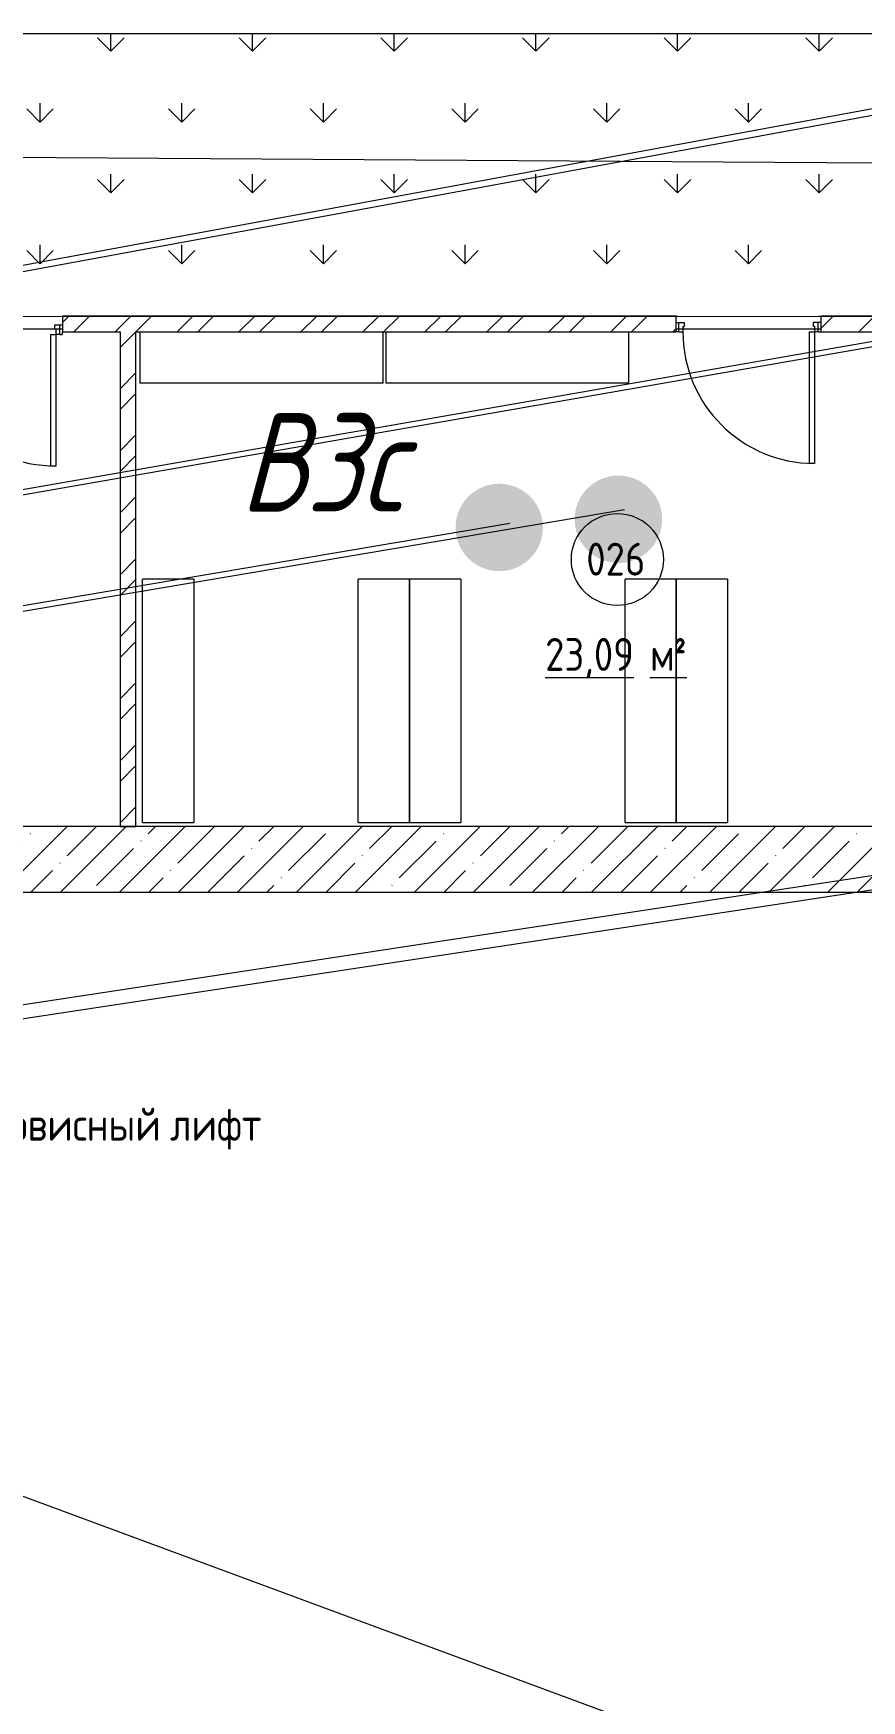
# Model space of a CAD drawing. Header units: millimetres. Extents: x -515342 to 330399, y -224905 to 507333.
# Drawn here: x -310974 to -304673, y -188948 to -176269 of the extents above; entities that cross this region are included whole.
import ezdxf

# ---------------------------------------------------------------- set-up
doc = ezdxf.new("R2010")
doc.units = ezdxf.units.MM
doc.linetypes.add('ASVP_Невидимые', pattern=[5, 3, -2])
doc.layers.get('0').update_dxf_attribs({"lineweight": 0})
for name, color, linetype, lineweight in [('Аннотация', 7, 'Continuous', 0), ('Двери', 7, 'Continuous', 0), ('Марки помещений', 7, 'Continuous', 0), ('Мебель', 7, 'Continuous', 0), ('Ответы', 4, 'Continuous', 0), ('Перекрытие', 7, 'Continuous', 0), ('Стены внутренние', 7, 'Continuous', 0), ('Стены несущие', 7, 'Continuous', 0), ('Стены перегородки', 7, 'Continuous', 0), ('экспертиза ДУ', 1, 'Continuous', 0), ('экспертиза категории', 1, 'Continuous', 0), ('экспертиза пояснения', 6, 'Continuous', 0), ('экспертиза условные обозначения', 1, 'Continuous', 0)]:
    doc.layers.add(name, color=color, linetype=linetype, lineweight=lineweight)
doc.styles.add('GOST Common_1', font='', dxfattribs={"width": 0.9, "height": 250})
doc.styles.add('GOST Common_2', font='', dxfattribs={"width": 0.9, "height": 250})
doc.styles.add('mytext', font='isocpeur.ttf', dxfattribs={"width": 0.8, "oblique": 14.999978})
doc.styles.get('GOST Common_1').set_extended_font_data('GOST Common')
doc.styles.get('GOST Common_2').set_extended_font_data('GOST Common')
pattern_1 = [(45, (-373662.94, -185274.45), (-235.7317, 235.7317), []), (45, (-373505.78, -185274.45), (-235.7317, 235.7317), [])]

# ---------------------------------------------------------------- blocks, each defined once
blk = doc.blocks.new('СД_Люблино_Фасады_rvt-1-О_АР_П_-1_-3_000_План -1 этажа')
at = {"layer": 'Стены внутренние'}
h = blk.add_hatch(dxfattribs=at)
h.set_pattern_fill('FP_1', color=256, style=0, pattern_type=2)
h.set_pattern_definition([(45, (0, 0), (-224.5064, 224.5064), []), (45, (224.5, 0), (-224.5064, 224.5064), [396.875, -79.375, 3.353, -76.022])])
h.paths.add_polyline_path([(85825, 2475), (85825, 2975), (84523, 2975), (84523, 2475), (85325, 2475)])
h.paths.add_polyline_path([(83283, 2475), (83283, 2975), (72323, 2975), (72323, 2475), (82464, 2475)])
h.paths.add_polyline_path([(71083, 2475), (71083, 2975), (59655, 2975), (59655, 2475), (70321, 2475)])
at = {"layer": 'Стены несущие'}
for p, q in [((71083, 2975), (60165, 2975)), ((60165, 2475), (71083, 2475))]:
    blk.add_line(p, q, dxfattribs=at)
blk = doc.blocks.new('Дверь_Деревянная_1 полотно - АР_Дверь_Межкомнатная_1000х2000h_полотно__Г_Пр-10560729-О_АР_П_-1_-3_000_План -1 этажа')
at = {"layer": 'Двери', "lineweight": 18}
for p, q in [((-500, 80), (-500, 1080)), ((-500, 1080), (-460, 1080)), ((-460, 80), (-460, 1080)), ((-530, 80), (-500, 80)), ((-530, 80), (-530, 10)), ((-530, 10), (-490, 10)), ((-500, 40), (-500, 80)), ((-460, 80), (-500, 80)), ((-500, 40), (-490, 40)), ((-490, 10), (-490, 40)), ((500, 40), (490, 40)), ((490, 10), (490, 40)), ((530, 10), (490, 10)), ((530, 80), (500, 80)), ((500, 40), (500, 80)), ((530, 80), (530, 10))]:
    blk.add_line(p, q, dxfattribs=at)
at = {"layer": 'Двери', "linetype": 'ASVP_Невидимые', "lineweight": 18}
for p, q in [((-550, 80), (-550, 60)), ((-530, 80), (-550, 80)), ((-550, 10), (-530, 10)), ((530, 80), (550, 80)), ((550, 10), (530, 10)), ((550, 80), (550, 60))]:
    blk.add_line(p, q, dxfattribs=at)
at = {"layer": 'Двери', "lineweight": 18}
blk.add_arc((-500, 80), 1000, 0, 90, dxfattribs=at)
blk = doc.blocks.new('Дверь_Деревянная_1 полотно - АР_Дверь_Межкомнатная_1000х2000h_полотно__Г_Пр-10560734-О_АР_П_-1_-3_000_План -1 этажа')
at = {"layer": 'Двери', "lineweight": 18}
for p, q in [((-500, 60), (-500, 1060)), ((-500, 1060), (-460, 1060)), ((-460, 60), (-460, 1060)), ((-530, 60), (-500, 60)), ((-530, 60), (-530, -10)), ((-500, 20), (-500, 60)), ((-460, 60), (-500, 60)), ((-500, 20), (-490, 20)), ((-490, -10), (-490, 20)), ((500, 20), (490, 20)), ((490, -10), (490, 20)), ((530, 60), (500, 60)), ((500, 20), (500, 60)), ((530, 60), (530, -10)), ((-530, -10), (-490, -10)), ((530, -10), (490, -10))]:
    blk.add_line(p, q, dxfattribs=at)
at = {"layer": 'Двери', "linetype": 'ASVP_Невидимые', "lineweight": 18}
for p, q in [((-530, 60), (-550, 60)), ((530, 60), (550, 60)), ((-550, -10), (-530, -10)), ((550, -10), (530, -10))]:
    blk.add_line(p, q, dxfattribs=at)
at = {"layer": 'Двери', "lineweight": 18}
blk.add_arc((-500, 60), 1000, 0, 90, dxfattribs=at)
blk = doc.blocks.new('Shelf _1_ - 1850 x 1850 x 390mm-9691389-О_АР_П_-1_-3_000_План -1 этажа')
at = {"layer": 'Мебель'}
for p, q in [((-678, 125), (1172, 125)), ((-678, 125), (-678, -265)), ((1172, -265), (1172, 125)), ((1172, -265), (-678, -265))]:
    blk.add_line(p, q, dxfattribs=at)
blk = doc.blocks.new('Shelf _1_ - 1850 x 1850 x 390mm-9875054-О_АР_П_-1_-3_000_План -1 этажа')
at = {"layer": 'Мебель'}
for p, q in [((-678, 265), (1172, 265)), ((-678, 265), (-678, -125)), ((1172, -125), (1172, 265)), ((1172, -125), (-678, -125))]:
    blk.add_line(p, q, dxfattribs=at)
blk = doc.blocks.new('ASVP_Марка_Помещение_ДваЗначения - Номер Площадь-685795-О_АР_П_-1_-3_000_План -1 этажа')
at = {"layer": 'Марки помещений'}
blk.add_circle((0, 0), 3.5, dxfattribs=at)

msp = doc.modelspace()

# ---------------------------------------------------------------- hatches: boundary and pattern name
at = {"layer": 'Стены внутренние'}
h = msp.add_hatch(dxfattribs=at)
h.set_pattern_fill('FP_2', color=256, style=0, pattern_type=2)
h.set_pattern_definition(pattern_1)
h.paths.add_polyline_path([(-304052.9357, -178539.4503), (-304052.9357, -178419.4503), (-304982.9357, -178419.4503), (-304982.9357, -178539.4503)])
h.paths.add_polyline_path([(-306442.9357, -178539.4503), (-306082.9357, -178539.4503), (-306082.9357, -178419.4503), (-310752.9357, -178419.4503), (-310752.9357, -178539.4503), (-306811.1868, -178539.4503)])
h.paths.add_polyline_path([(-311852.9357, -178539.4503), (-311852.9357, -178419.4503), (-312912.9357, -178419.4503), (-312912.9357, -178539.4503)])
h = msp.add_hatch(dxfattribs=at)
h.set_pattern_fill('FP_2', color=256, style=0, pattern_type=2)
h.set_pattern_definition(pattern_1)
h.paths.add_polyline_path([(-310192.9357, -182299.5103), (-310192.9357, -178539.4503), (-310312.9357, -178539.4503), (-310312.9357, -182299.5103), (-310280.5081, -182299.5103)])
at = {"layer": 'экспертиза ДУ', "lineweight": 0}
h = msp.add_hatch(color=30, dxfattribs=at)
edge = h.paths.add_edge_path()
edge.add_arc((-306523.4605, -179964.7427), 332.544, 0, 360)
h = msp.add_hatch(color=5, dxfattribs=at)
edge = h.paths.add_edge_path()
edge.add_arc((-307429.8814, -180026.7008), 332.544, 0, 360)
at = {"layer": 'экспертиза условные обозначения', "transparency": 33554687}
h = msp.add_hatch(dxfattribs=at)
h.set_pattern_fill('GRASS', color=3, scale=30)
h.set_pattern_definition([(90, (-528066.2, 6791.8), (-538.8154, 538.8154), [142.875, -934.7557]), (45, (-528066.2, 6791.8), (-538.8154, 538.8154), [142.875, -619.125]), (135, (-528066.2, 6791.8), (-538.8154, -538.8154), [142.875, -619.125])])
h.paths.add_polyline_path([(-317217.9357, -176269.4503), (-274747.9357, -176269.4503), (-274747.9357, -178679.4503), (-288107.9357, -178679.4503), (-288107.9357, -178419.4503), (-317217.9357, -178424.7103)])

# ---------------------------------------------------------------- linework, layer by layer
at = {"layer": 'Ответы'}
msp.add_lwpolyline([(-322512.9357, -184709.4503), (-322512.9357, -177136.8892), (-271767.9357, -177466.9503)], dxfattribs=at)
at = {"layer": 'Перекрытие'}
for p, q in [((-310752.9357, -178519.4503), (-311852.9357, -178519.4503)), ((-304982.9357, -178519.4503), (-306082.9357, -178519.4503))]:
    msp.add_line(p, q, dxfattribs=at)
at = {"layer": 'Стены перегородки'}
for p, q in [((-306082.9357, -178419.4503), (-310752.9357, -178419.4503)), ((-310752.9357, -178419.4503), (-310752.9357, -178539.4503)), ((-306082.9357, -178539.4503), (-306082.9357, -178419.4503)), ((-295117.9357, -178419.4503), (-304982.9357, -178419.4503)), ((-304982.9357, -178419.4503), (-304982.9357, -178539.4503)), ((-310752.9357, -178539.4503), (-310312.9357, -178539.4503)), ((-310312.9357, -178539.4503), (-310312.9357, -182299.5103)), ((-310192.9357, -178539.4503), (-310162.9357, -178539.4503)), ((-310192.9357, -182299.5103), (-310192.9357, -178539.4503)), ((-308312.9357, -178539.4503), (-308292.9357, -178539.4503)), ((-306442.9357, -178539.4503), (-306082.9357, -178539.4503)), ((-304982.9357, -178539.4503), (-304052.9357, -178539.4503)), ((-310312.9357, -182299.5103), (-310192.9357, -182299.5103))]:
    msp.add_line(p, q, dxfattribs=at)
at = {"layer": 'экспертиза ДУ'}
for points in [[(-287553.6618, -173763.0558), (-488305.5791, -210666.1805)], [(-488305.5791, -210666.1805), (-288427.4875, -173865.1235)], [(-277912.7212, -174005.5058), (-488305.5791, -210666.1805)], [(-488305.5791, -210666.1805), (-278786.547, -174107.5735)], [(-306476.4678, -179891.5851), (-488305.5791, -210666.1805)], [(-488305.5791, -210666.1805), (-307350.2935, -179993.6528)], [(-289917.9308, -180437.7335), (-488305.5791, -210666.1805), (-288937.6231, -180405.8137)]]:
    msp.add_lwpolyline(points, dxfattribs=at)
at = {"layer": 'экспертиза пояснения'}
msp.add_lwpolyline([(-282444.6139, -197979.2833), (-316054.7784, -185544.5664)], dxfattribs=at)
at = {"layer": 'экспертиза условные обозначения', "color": 3}
msp.add_lwpolyline([(-317217.9357, -176269.4503), (-274747.9357, -176269.4503), (-274747.9357, -178679.4503), (-288107.9357, -178679.4503), (-288107.9357, -178419.4503), (-317217.9357, -178424.7103), (-317217.9357, -176269.4503)], dxfattribs=at)

# ---------------------------------------------------------------- block references
msp.add_blockref('СД_Люблино_Фасады_rvt-1-О_АР_П_-1_-3_000_План -1 этажа', (-373662.9357, -185274.4503))
at = {"layer": 'Двери', "rotation": 180}
for name, p in [('Дверь_Деревянная_1 полотно - АР_Дверь_Межкомнатная_1000х2000h_полотно__Г_Пр-10560729-О_АР_П_-1_-3_000_План -1 этажа', (-311302.9357, -178479.4503)), ('Дверь_Деревянная_1 полотно - АР_Дверь_Межкомнатная_1000х2000h_полотно__Г_Пр-10560734-О_АР_П_-1_-3_000_План -1 этажа', (-305532.9357, -178479.4503))]:
    msp.add_blockref(name, p, dxfattribs=at)
at = {"layer": 'Марки помещений', "xscale": 99.99999999999993, "yscale": 99.99999999999993, "zscale": 99.99999999999993}
msp.add_blockref('ASVP_Марка_Помещение_ДваЗначения - Номер Площадь-685795-О_АР_П_-1_-3_000_План -1 этажа', (-306531.3841, -180270.3437), dxfattribs=at)
at = {"layer": 'Мебель'}
for name, p, rotation in [('Shelf _1_ - 1850 x 1850 x 390mm-9691389-О_АР_П_-1_-3_000_План -1 этажа', (-308990.8819, -178804.5586), 180), ('Shelf _1_ - 1850 x 1850 x 390mm-9691389-О_АР_П_-1_-3_000_План -1 этажа', (-307120.8819, -178804.5586), 180), ('Shelf _1_ - 1850 x 1850 x 390mm-9875054-О_АР_П_-1_-3_000_План -1 этажа', (-310018.0439, -181097.4565), 269.9999999999999), ('Shelf _1_ - 1850 x 1850 x 390mm-9875054-О_АР_П_-1_-3_000_План -1 этажа', (-308378.0439, -181097.4565), 269.9999999999999), ('Shelf _1_ - 1850 x 1850 x 390mm-9691389-О_АР_П_-1_-3_000_План -1 этажа', (-307847.8274, -181097.4565), 270.0000000000001), ('Shelf _1_ - 1850 x 1850 x 390mm-9875054-О_АР_П_-1_-3_000_План -1 этажа', (-306348.0439, -181097.4565), 269.9999999999999), ('Shelf _1_ - 1850 x 1850 x 390mm-9691389-О_АР_П_-1_-3_000_План -1 этажа', (-305817.8274, -181097.4565), 270.0000000000001)]:
    msp.add_blockref(name, p, dxfattribs=dict(at, rotation=rotation))

# ---------------------------------------------------------------- texts
at = {"layer": 'Аннотация', "char_height": 250, "attachment_point": 1, "style": 'GOST Common_1'}
for s, insert, width in [('Сервисный', (-311451.8227, -184440.2324), 1746.075375), ('лифт', (-309933.7758, -184440.2324), 880.252875)]:
    msp.add_mtext(s, dxfattribs=dict(at, insert=insert, width=width))
at = {"layer": 'Марки помещений', "char_height": 250, "attachment_point": 1}
for s, insert, width, style in [('026', (-306767.6413, -180142.6186), 584.430187, 'GOST Common_1'), ('\\L23,09 ', (-307080.8275, -180867.1491), 966.835125, 'GOST Common_1'), ('\\L\\fGOST Common|b0|i0|c238|p34|;\\W.9;\\L²', (-306104.515, -180867.1491), 165.949312, 'GOST Common_2'), ('\\L\\fGOST Common|b0|i0|c204|p34|;\\W.9;\\Lм', (-306283.1088, -180867.1491), 216.455625, 'GOST Common_1')]:
    msp.add_mtext(s, dxfattribs=dict(at, insert=insert, width=width, style=style))
at = {"layer": 'экспертиза категории', "lineweight": 50, "insert": (-309402.499, -179156.9659), "char_height": 750, "attachment_point": 1, "style": 'mytext'}
msp.add_mtext_dynamic_manual_height_columns('В3с', width=2459.427233, gutter_width=17359.7713, heights=[0], dxfattribs=at)

doc.saveas('drawing.dxf')
